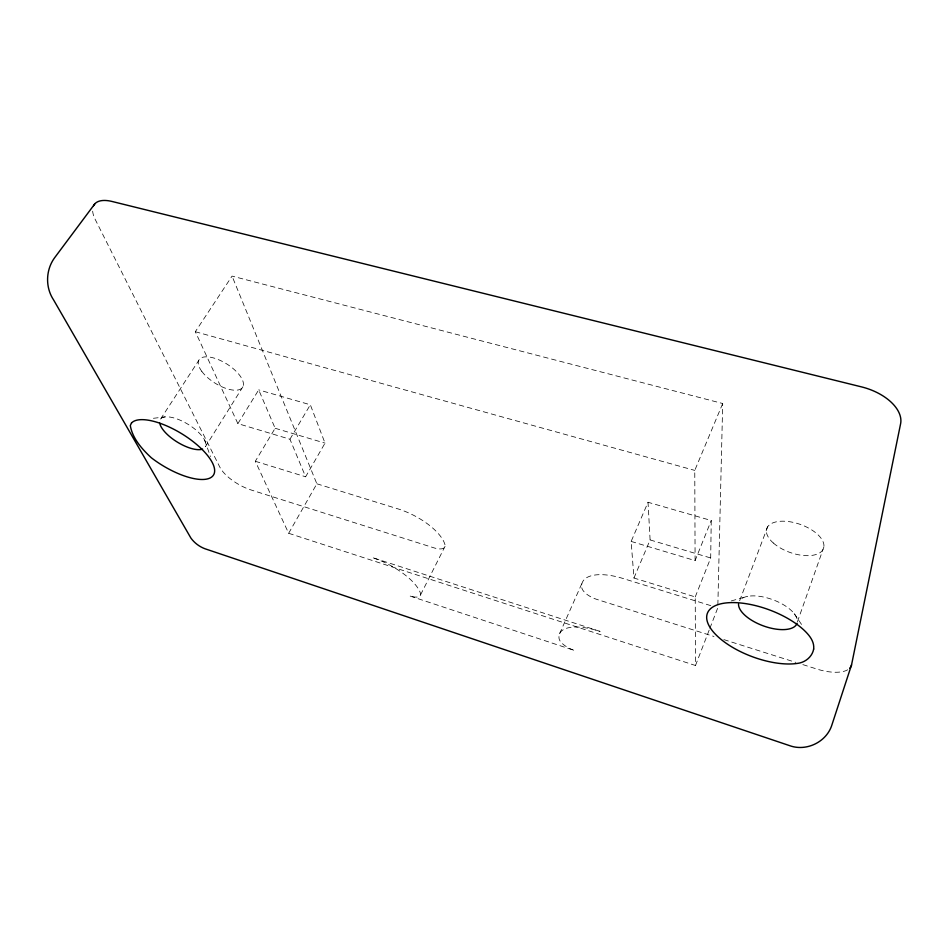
<?xml version="1.0" encoding="UTF-8"?>
<svg xmlns="http://www.w3.org/2000/svg" width="948" height="948" viewBox="0 0 948 948"><rect width="100%" height="100%" fill="white"/><g stroke="black" fill="none" stroke-linecap="round" stroke-linejoin="round"><path stroke-width="0.71" stroke-dasharray="4.74 3.56" d="M695.24 596.932L710.692 557.969L711.237 520.511L648.029 502.262L631.143 541.427L633.951 578.031L695.24 596.932L695.488 665.508L288.654 533.286L255.308 461.273L275.133 428.271L258.709 389.877L237.877 423.626L289.946 439.22L305.623 476.785L325.022 443.119L310.328 404.772L258.709 389.877M237.877 423.626L195.324 331.717L232.059 276.105L722.696 403.516L717.79 607.81L709.827 628.417M823.883 546.949L797.339 622.03A30.94 13.912 20.2 0 0 772.999 599.776A30.94 13.912 20.2 0 0 739.713 600.558L767.679 526.768M695.488 665.508L709.294 629.792M631.143 541.427L695.097 560.588L711.237 520.511M695.097 560.588L694.765 470.409L722.696 403.516M633.951 578.031L650.103 539.933L648.029 502.262M559.604 633.702L582.416 582.262M420.592 594.799L445.05 546.344M288.654 533.286L316.857 483.788L232.059 276.105M289.946 439.22L310.328 404.772M242.901 386.784L205.455 446.686A26.414 10.381 31.6 0 0 186.827 423.578A26.414 10.381 31.6 0 0 159.904 420.106L198.653 360.584M731.275 600.925L747.664 596.351M153.41 418.293L164.869 416.93M195.324 331.717L694.765 470.409M275.133 428.271L325.022 443.119M650.103 539.933L710.692 557.969M255.308 461.273L305.623 476.785M316.857 483.788L397.994 508.886A43.632 18.131 27.5 0 1 444.932 544.531A14.635 6.126 27.1 0 1 434.03 547.873L251.066 489.962A28.381 11.175 30.4 0 1 219.865 467.186L95.227 219.474A37.114 17.206 36.1 0 1 92.655 209.153M710.799 605.642L622.67 578.387A46.523 20.086 23.2 0 0 581.764 587.606A15.358 6.612 23.8 0 0 596.896 599.42L713.974 636.475M723.845 639.604L795.787 662.379M802.838 664.607L816.939 669.075A33.713 14.576 19.3 0 0 848.887 668.98M794.199 613.629L803.229 626.924M204.638 440.156L210.468 456.592M599.977 631.38L372.161 557.519A44.461 16.957 27.5 0 1 420.414 593.081A14.919 5.735 27 0 1 409.607 595.889L574.666 650.541A15.666 6.198 24.1 0 1 559.119 638.762A47.471 18.841 23.6 0 1 599.977 631.38M201.782 371.343A25.75 11.234 32.2 0 0 240.887 388.953A25.75 11.234 32.2 0 0 219.877 360.264A25.75 11.234 32.2 0 0 201.782 371.343M773.319 542.991A30.052 14.931 19.3 0 0 822.331 550.551A30.052 14.931 19.3 0 0 789.862 521.755A30.052 14.931 19.3 0 0 773.319 542.991"/><path stroke-width="1.42" d="M94.847 203.82L54.581 257.797C45.705 269.955 45.196 287.244 53.526 299.817L190.904 538.073C194.861 543.559 200.715 547.612 207.209 549.508L789.613 745.638C806.452 751.8 826.798 741.952 831.989 724.663L851.541 664.892L900.6 423.78A44.106 25.454 16.9 0 0 861.637 386.914L112.054 201.474A37.114 17.206 36.1 0 0 93.568 205.692M851.541 664.892A33.713 14.576 19.3 0 1 849.681 668.269M202.599 449.103A26.414 10.381 31.6 0 1 177.703 442.325A26.414 10.381 31.6 0 1 159.714 423.116M797.078 623.227A30.94 13.912 20.2 0 1 765.439 626.604A30.94 13.912 20.2 0 1 738.539 603.983M813.668 649.072C812.4 655.992 806.63 661.266 799.934 662.948A57.058 24.909 20.5 0 1 721.227 639.545A57.058 24.909 20.5 0 1 726.144 602.928A57.058 24.909 20.5 0 1 804.307 630.432C809.379 635.302 814.557 641.559 813.668 649.072M131.499 422.986L130.291 425.557C132.447 438.426 142.022 449.115 151.301 457.742A48.644 18.545 31.5 0 0 210.575 477.733A48.644 18.545 31.5 0 0 187.74 437.656A48.644 18.545 31.5 0 0 131.499 422.986"/></g></svg>
